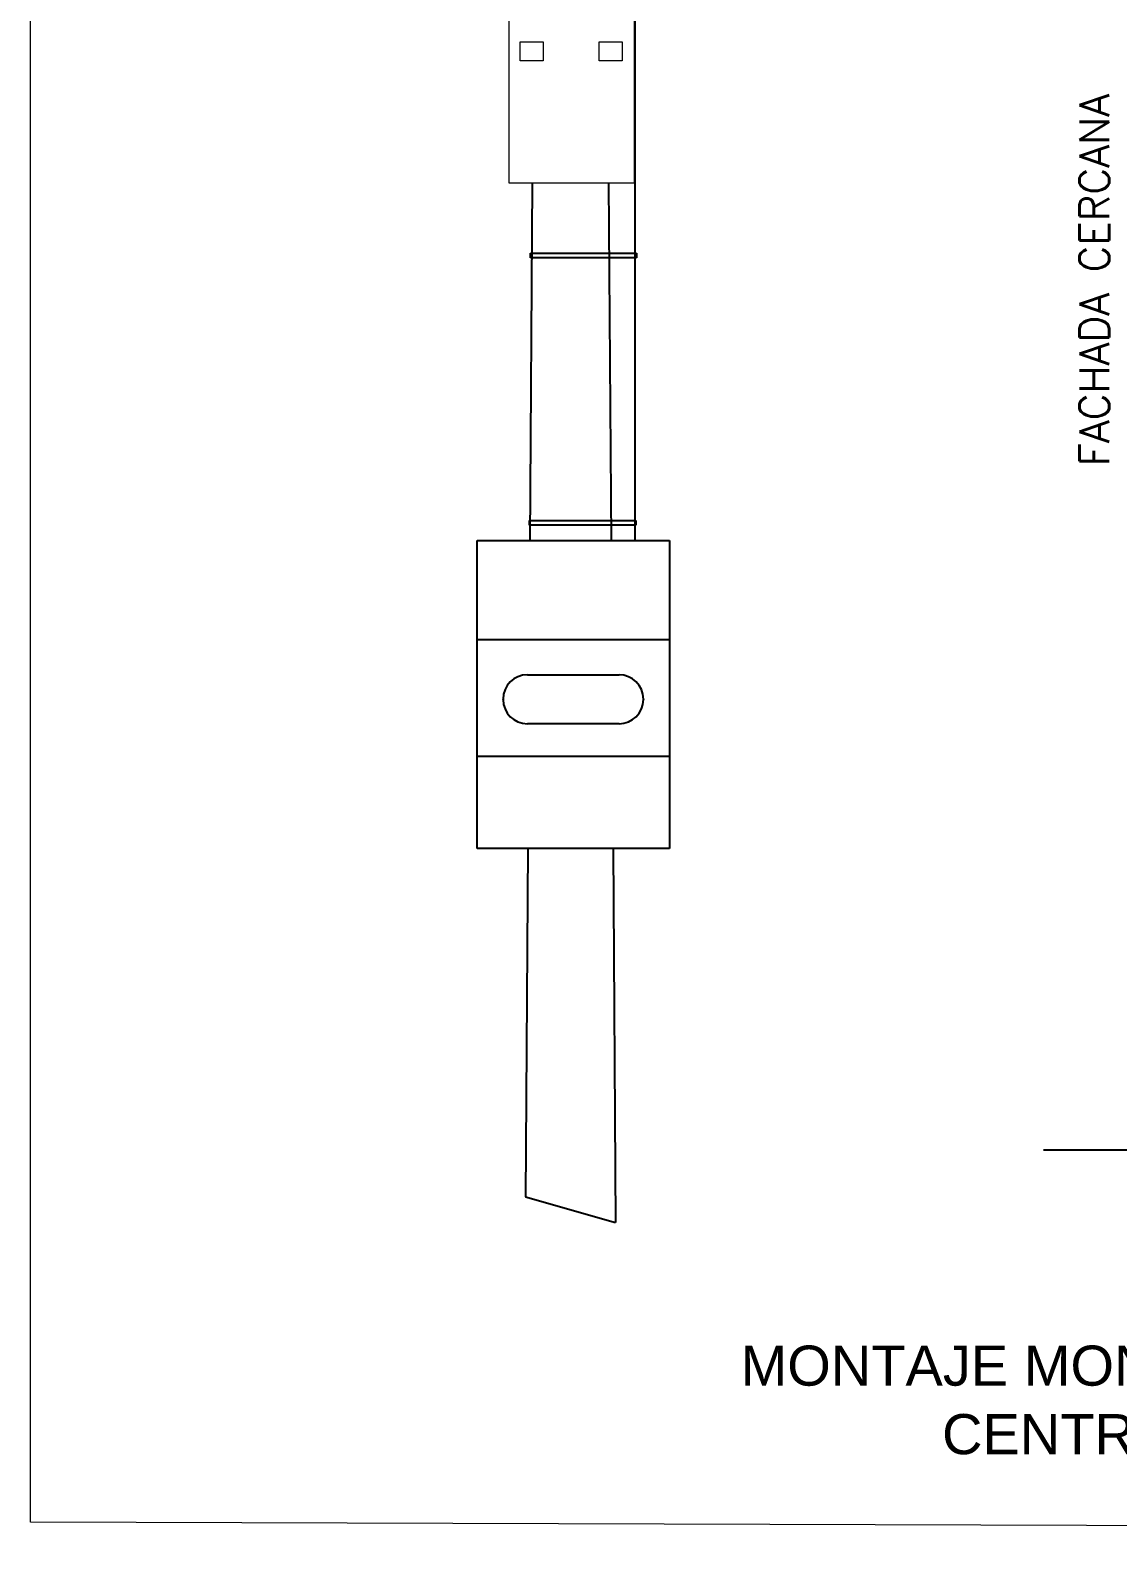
# Model space of a CAD drawing. Header units: millimetres. Extents: x 168 to 392, y 127 to 255.
# Drawn here: x 167.52 to 172.95, y 221.8 to 229.37 of the extents above; entities that cross this region are included whole.
import ezdxf

# ---------------------------------------------------------------- set-up
doc = ezdxf.new("R2010")
doc.units = ezdxf.units.MM
doc.layers.add('-COTA-E', color=8, linetype='Continuous')
doc.layers.add('RE80', color=2, linetype='Continuous')
for name, color, linetype, lineweight in [('Equipos', 20, 'Continuous', 13), ('Esquemas', 7, 'Continuous', 13), ('Poste', 252, 'Continuous', 25), ('Trafo', 40, 'Continuous', 13)]:
    doc.layers.add(name, color=color, linetype=linetype, lineweight=lineweight)
doc.styles.add('RomanS', font='romans.shx')
doc.styles.get("Standard").update_dxf_attribs({"font": '', "height": 0.1})
doc.styles.get('Standard').set_extended_font_data('@Arial Unicode MS')

msp = doc.modelspace()

# ---------------------------------------------------------------- linework, layer by layer
at = {"layer": '-COTA-E'}
for p, q in [((170.01865, 228.25885), (170.54784, 228.25885)), ((170.01865, 228.23529), (170.01865, 228.25885)), ((170.54784, 228.23529), (170.01865, 228.23529)), ((170.54784, 228.25885), (170.54784, 228.23529)), ((170.01428, 226.9261), (170.54496, 226.9261)), ((170.01428, 226.90254), (170.01428, 226.9261)), ((170.54496, 226.9261), (170.54496, 226.90254)), ((170.54496, 226.90254), (170.01428, 226.90254)), ((169.99461, 223.55343), (170.44348, 223.42452))]:
    msp.add_line(p, q, dxfattribs=at)
msp.add_line((172.57712, 223.78798), (180.5001, 223.78798))
at = {"layer": 'Equipos', "lineweight": -2}
for p, q in [((169.75313, 226.82571), (170.7127, 226.82571)), ((169.75313, 225.28998), (169.75313, 226.82571)), ((169.75313, 226.82571), (170.7127, 226.82571)), ((169.75313, 225.74964), (169.75313, 226.82571)), ((169.75313, 226.82571), (170.7127, 226.82571)), ((169.75313, 226.33079), (169.75313, 226.82571)), ((170.7127, 226.82571), (170.7127, 225.28998)), ((170.7127, 226.82571), (170.7127, 225.74964)), ((170.7127, 226.82571), (170.7127, 226.33079)), ((170.7127, 226.33079), (169.75313, 226.33079)), ((170.00357, 226.15645), (170.46081, 226.15645)), ((169.88257, 226.03308), (169.88257, 226.03545)), ((170.58181, 226.03545), (170.58181, 226.03308)), ((170.46081, 225.91208), (170.00357, 225.91208)), ((170.7127, 225.74964), (169.75313, 225.74964)), ((170.7127, 225.28998), (169.75313, 225.28998))]:
    msp.add_line(p, q, dxfattribs=at)
for centre, start, end in [((170.00357, 226.03545), 90, 180), ((170.46081, 226.03545), 0, 90), ((170.00357, 226.03308), 180, 270), ((170.46081, 226.03308), 270, 0)]:
    msp.add_arc(centre, 0.121, start, end, dxfattribs=at)
at = {"layer": 'Esquemas'}
msp.add_lwpolyline([(167.52449, 237.37405), (207.55137, 237.24663), (207.55137, 221.80353), (167.52449, 221.93094)], close=True, dxfattribs=at)
at = {"layer": 'Poste'}
for p, q in [((170.02696, 228.60814), (170.01555, 226.82571)), ((170.40846, 228.60814), (170.42051, 226.82571)), ((170.00573, 225.28998), (169.99461, 223.55343)), ((170.43088, 225.28998), (170.44348, 223.42452))]:
    msp.add_line(p, q, dxfattribs=at)
at = {"layer": 'RE80', "color": 1}
msp.add_line((170.54034, 226.82571), (170.54034, 229.66133), dxfattribs=at)
at = {"layer": 'Trafo', "ltscale": 0.02}
for p, q in [((169.9127, 228.60814), (169.9127, 229.42725)), ((170.536, 229.42725), (170.536, 228.60814)), ((169.96722, 229.31296), (170.08197, 229.31296)), ((169.96722, 229.2186), (169.96722, 229.31296)), ((170.08197, 229.31296), (170.08197, 229.2186)), ((170.36098, 229.31296), (170.47573, 229.31296)), ((170.36098, 229.2186), (170.36098, 229.31296)), ((170.47573, 229.31296), (170.47573, 229.2186)), ((170.08197, 229.2186), (169.96722, 229.2186)), ((170.47573, 229.2186), (170.36098, 229.2186)), ((170.536, 228.60814), (169.9127, 228.60814))]:
    msp.add_line(p, q, dxfattribs=at)

# ---------------------------------------------------------------- texts
at = {"color": 7, "lineweight": 5, "ltscale": 0.1, "style": 'RomanS'}
msp.add_text('FACHADA CERCANA', height=0.1483871, rotation=90, dxfattribs=at).set_placement((172.90562, 227.19661))
at = {"layer": 'RE80', "color": 6}
for s, p in [('MONTAJE MONOFÁSICO DISPOSICIÓN CRUCETA AL', (171.06679, 222.61128)), ('CENTRO. VISTA FRONTAL Y LATERAL', (172.07156, 222.26961))]:
    msp.add_text(s, height=0.2000002, dxfattribs=at).set_placement(p)

doc.saveas('drawing.dxf')
